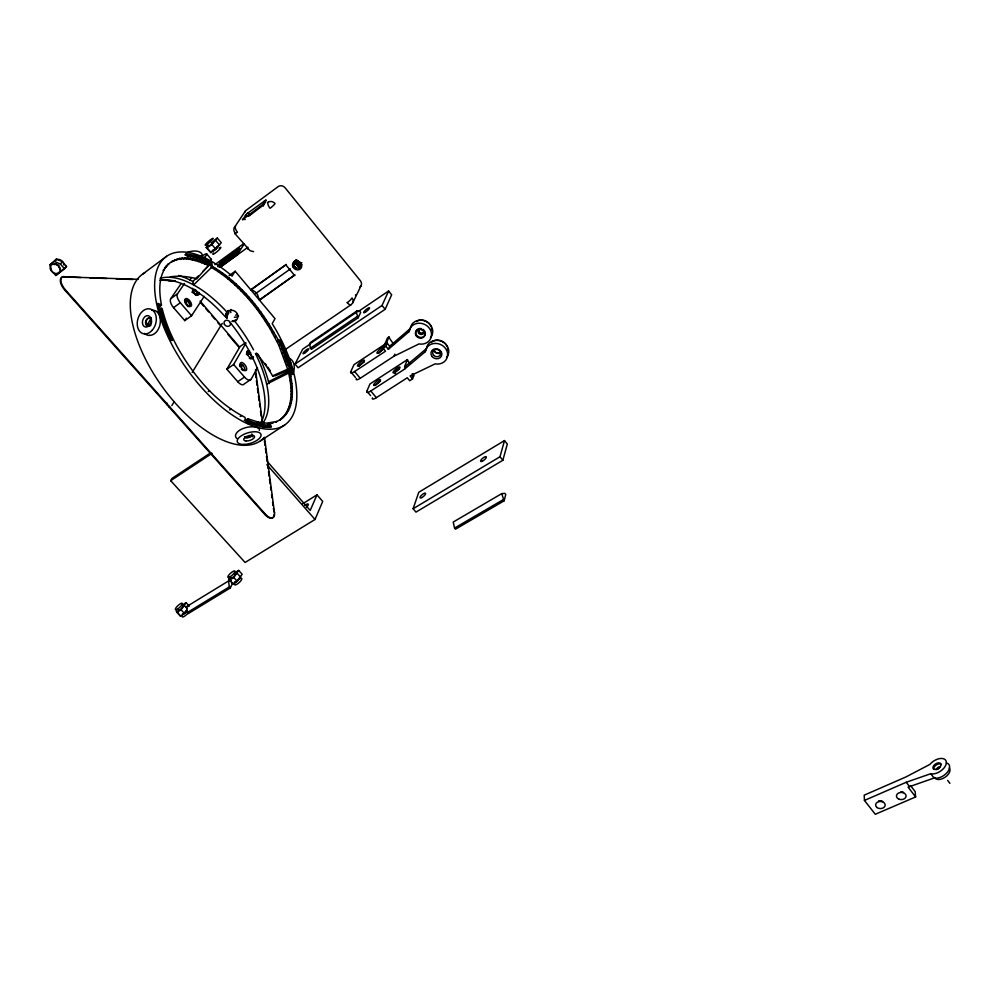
<?xml version="1.0" encoding="UTF-8"?>
<svg xmlns="http://www.w3.org/2000/svg" width="1000" height="1000" viewBox="0 0 1000 1000"><rect width="100%" height="100%" fill="white"/><g stroke="black" fill="none" stroke-linecap="round" stroke-linejoin="round"><path stroke-width="1.5" d="M158.112 308.175L161.45 305.1L157.975 303.35L158.9 307.613A100.75 47.112 54.9 0 0 170.5 339.263A1.425 0.688 53.9 0 0 171.9 340.5A1.425 0.688 53.9 0 0 172.125 339.288A98.038 45.838 54.9 0 1 160.837 308.525C160.7 307.337 162.188 308.35 162.262 308.988C165.7 323.088 171.475 336.525 178.538 349.15C194.537 376.737 216.15 402.575 244.938 417.325L245.837 421.3L249.325 422.863A100.75 47.112 54.9 0 0 271 427.25A1.338 0.637 56.4 0 0 271.137 426.037A1.338 0.637 56.4 0 0 269.85 424.913A98.038 45.838 54.9 0 1 248.75 420.6L247.987 418.812L257.95 422.038L266.725 423.15L276.737 421.45L275.462 422.275L280.9 419.275L279.625 420.1C295.225 410 293.525 388.275 289.95 372.438L266.637 384.113M282.75 417.863L281.488 418.7C293.8 407.225 291.975 388.225 288.725 373.275M263.325 206.025L263.475 203.888L265.95 199.975L246.825 213.787L242.488 219.762L263.475 203.888M300.988 266.3C302.288 258.775 298.075 269.475 295.863 260.4L299.188 264.45L301.7 262.7M245.287 215.325L248.7 216.225L264.05 204.55L264.475 200.725M265.375 202.875L265.85 200.263M298.225 262.462L299.012 261.9L299.7 262.738L298.9 263.3L298.225 262.462L299.012 261.9M504.1 500.825L505.775 494.487L504.85 493.35L501.7 493.638L453.212 522.062L454.55 528.075L455.487 529.188L504.1 500.825L501.7 493.638M502.85 460.262L507.312 444.075L504.5 440.588L418.775 492.275L413.113 508.738L415.975 512.112L502.85 460.262L499.988 456.75L504.5 440.588M224.625 259.688L221.15 262.913L223.875 260.55M409.475 363.2A25.337 22.513 23.1 0 1 407.425 359.613L369.975 383.95L366.875 391.188A7 1.762 -40.1 0 0 370.788 390.988L404.562 369.137L425.25 351.712L426.463 348.587A11.387 10.125 22.7 0 1 441.75 341.375A11.387 10.125 22.7 0 1 446.538 357.488M372.413 397.837A6.987 1.8 -40.1 0 0 376.35 397.675L407.287 377.762L409.688 380.712L412.537 378.888L413.762 375.712L412.163 373.75M413.612 373.638L412.475 376.538L413.762 375.712M224.638 261.262L222.65 263.3L224.925 260.925M404.562 369.137L405.825 365.975L426.463 348.587M407.425 359.613L404.538 366.812L405.825 365.975M388.363 349.325L389.688 346.213L387.25 343.225L385.913 346.325L388.363 349.325L409.038 331.637L410.3 328.562A11.463 10.225 24.7 0 1 425.613 321.225A11.463 10.225 24.7 0 1 430.513 337.537M235.575 251.8L237.413 250.375M356.337 378.537A7.025 1.713 -40.1 0 0 360.225 378.275L393.988 356.2L394.862 354.125M237.438 250.375L235.162 252.575L235.662 251.775M210.7 452.788L172.013 478.4L170.7 480.7L245.1 562.463L315.025 519.462L322.713 501.425L316.975 494.85L302.65 503.775M386.037 343.525L353.975 364.675L350.737 371.812A7.037 1.688 -40.1 0 0 354.6 371.512L385.525 351.188L383.075 348.2L387.475 338.025L389 337A25.538 22.763 25.4 0 0 393.775 343.925M389 337L385.962 344.075L387.25 343.225M316.975 494.85L310.212 510.425L267.225 461.45M310.387 343.95L302.688 349.162L295 364.1L298.1 367.762L385.15 309.312L391.65 294.788L388.6 291L357.825 311.837M295 364.1L382.05 305.475L388.6 291M225.538 260.575L226.363 259.862M232.975 583.975L228.688 578.7L232.975 583.975L237.288 581.337L242.15 574.212L238.688 570.413L235.012 572.663M231.125 580.588L228.512 580.975L186.488 606.688L187.237 612.587L188.2 613.612L230.325 587.95L232.775 582.75M229.488 580.175L233.8 577.537L238.688 570.413M358.162 317.762L360.688 312.4L359.712 311.2L357 310.925L310.363 342.512L309.625 343.975L310.387 348.15L311.375 349.338L358.162 317.762L356.312 312.35L357 310.925M352.75 302.812L361.1 285.613M187.15 610.462L184.562 613.513L180.413 616.038L176.287 610.812L176.925 612.35L181.075 609.812L186.075 602.688L188.675 605.462M165.688 267.238L164.438 268.163L168.938 263.6C157.975 274.225 158.887 291.275 161.45 305.1M212.237 250.487L215.375 248.837L217.488 246.112M200.125 301.1L239.65 347.2L226.85 369.175L237.712 381.712A7.438 3.538 55.4 0 0 244.363 383.862L251.137 379.275L257.5 367.7M148.725 326.3L147.95 323.837L151.363 317.638M236.325 251.825L236.737 251.213L236.075 251.988M259.675 300.062L294.95 274.837L260.05 299.425M226.85 369.175L233.637 364.5L246.038 342.975M251.088 289.862L286.363 264.438L251.475 289.225M259.337 299.988L257.488 294.575L255.275 291.962L251.488 289.525L251.088 290.188M208.463 265.512C197.438 260.712 183.388 255.362 171.562 261.762L179.662 258.4L187.625 258L196.45 259.613L209.513 264.788L208.787 263.113A98.038 45.838 54.9 0 0 187.237 256.262L185.925 255.05L186.112 253.962A100.75 47.112 54.9 0 1 208.263 261.038L211.663 262.875L212.488 266.5C239.925 282.738 260.788 308.35 275.887 336.075C282.075 344.412 285.725 363.137 290.25 369.175A98.038 45.838 54.9 0 0 279.4 340.938L279.525 339.85L280.738 340.962A100.75 47.112 54.9 0 1 291.875 369.938L292.887 373.925L291.65 374.75M231.825 321.35L232.037 321.362A5.637 4.85 42.4 0 0 234.45 320.938L234.475 320.925A5.65 5.288 38.9 0 0 235.162 320.487L235.963 320.45L235.375 320.125A5.637 4.812 34.5 0 1 232.625 320.975M161.188 280.113A89.725 43.212 54.7 0 1 224.45 315.863L226.887 318.05M226.95 318.2L226.9 318.125A5.637 4.787 31.8 0 1 226.213 314.775L226.25 314.587A5.613 4.725 26.8 0 1 227.312 312.575L227.338 312.562A5.613 5.175 17.6 0 1 227.938 312.013L227.763 311.188A6.25 5.337 34.5 0 0 226.438 312.625M171.838 405.562L174.275 401.587M192.175 372.413L222.262 323.363M226.95 316.262L228.837 312.838A6.225 5.325 34.6 0 1 228.45 310.5M227.975 312L227.963 311.05M235.162 271.25L232.087 276.087L229.312 273.738A102.963 48.15 54.9 0 0 156.65 303.9A102.963 48.15 54.9 0 0 261.675 428.425A102.963 48.15 54.9 0 0 274.262 327.025L272.2 323.65L275.012 318.625L235.162 271.25L229.088 275.637M244.25 243.875L237.312 254.625L220.037 267.175M218.55 266.812L235.225 254.7L239.475 248.125L235.438 254.95L221.15 265.338M181.15 283.538L170.725 298.738A7.675 3.638 53.7 0 0 173.55 307.663L184.788 320.625L191.562 315.775L204.213 296.35M184.788 320.625L186.425 318.137M217.625 266.337L220.538 261.913L239.475 248.125M217.838 266.588L220.75 262.162L239.7 248.375M226.663 260.113L226 260.887L226.663 259.862M234.45 227.375L245.162 211.35M207.887 245.012L206.213 247.463L210.95 252.613L215.725 249.112L221.238 242.688L217.338 238.05L213.8 240.662M206.213 247.463L207.037 247.963L211.8 244.45L217.338 238.05M170.725 298.738L177.475 293.825L184.475 283.562M226.988 259.637L225.588 260.562M208.688 245.413C207.025 248.575 216.5 240.238 212.65 241.975M64.575 268.775L66.525 266.413L62.35 261.712L56.375 259.088L50 264.825L51.638 270.8L55.825 275.5L64.575 268.775L60.388 264.05L54.387 261.425L50 264.825M55.825 275.5L66.525 266.413M60.388 264.05L62.35 261.712M54.387 261.425L56.375 259.088M169.988 277.3L170.712 276.762A92.7 60.225 46.8 0 1 196.8 278.712L209.188 264.725M223.688 260.625L224.613 259.688M178.725 275.462A94.338 45.225 54.7 0 1 189.625 279.837L191.8 277.6M232.575 254.188L231.737 254.737M212.488 266.5L193.612 284.938L192.862 281.525L198.35 275.975M202.75 271.537L211.663 262.875M256.863 353.45L255.55 353.775A89.85 43.075 54.7 0 1 262.375 423.787M233.85 252.987L232.65 254.488L235.175 252.1L234.088 252.875M389.688 346.213L410.3 328.562M235.75 320.8L235.787 320.775A6.538 6.125 38.9 0 0 237.738 317.275L237.775 316.962A6.225 5.812 31.8 0 0 236.375 312.512A6.212 5.775 24.6 0 0 232.1 310.3L231.775 310.275A6.488 5.987 17.6 0 0 227.787 311.388L227.775 311.388M167.688 264.525L172.8 260.85M229.875 258.012L231.325 256.3L228.762 258.85L229.438 258.438M211.275 242.987L212 242.438M274.088 514.513A9.85 4.963 57.4 0 1 264.962 514.6L64.688 289.975A10.525 5.3 51.6 0 1 63.7 276.875L138.188 279.312M64.688 289.975L65.188 289.587A10.525 5.3 51.6 0 1 64.2 276.5M142.75 274.05L166.537 256.337M165.987 266.238L167.225 265.312M173.713 260.725L174.95 259.8M176.012 259.913L177.25 258.988M163.062 270.3L164.312 269.375M178.425 259.312L179.662 258.4M184.887 254.875L186.112 253.962M180.975 258.962L182.213 258.05M183.625 258.825L184.862 257.913M186.388 258.913L187.625 258M189.25 259.225L190.475 258.312M192.2 259.762L193.425 258.85M195.225 260.512L196.45 259.613M198.325 261.475L199.55 260.575M201.488 262.65L202.712 261.75M186.6 255.062A100.7 47.162 54.9 0 1 207.037 261.925L208.263 261.038M204.713 264.025L205.925 263.137M214.85 264.662L243.762 243.6M172.125 339.288L170.837 340.213A98 45.888 54.9 0 1 159.562 309.45L160.837 308.525M207.037 261.925L210.45 263.762L211.275 267.387L214.6 269.35L215.825 268.463M220.125 267.425L247.9 247.25M214.6 269.35L217.95 271.5L219.175 270.613M192.037 292.213L195.25 289.887M173.55 307.663L180.325 302.75A7.688 3.613 53.8 0 1 177.475 293.825M217.95 271.5L221.312 273.825L222.525 272.95M185.6 302.688L188.837 300.35M221.312 273.825L224.675 276.325L225.888 275.45M224.675 276.325L228.038 278.975L229.25 278.1M228.038 278.975L231.375 281.8L232.587 280.925M231.375 281.8L234.7 284.75L235.912 283.888M234.7 284.75L237.987 287.85L239.2 286.988M237.987 287.85L241.238 291.087L242.45 290.225M241.238 291.087L244.45 294.45L245.662 293.587M244.45 294.45L247.6 297.913L248.812 297.05M230.725 256.762L229.825 257.425M255.613 293.562L290.462 268.9M299.7 262.738L298.9 263.3M247.6 297.913L250.7 301.488L251.912 300.637M250.7 301.488L253.725 305.163L254.938 304.312M301.6 262.962L299.175 264.662L295.788 260.587M253.725 305.163L256.675 308.925L257.887 308.075M256.675 308.925L259.538 312.762L260.75 311.913M290.25 369.175L288.888 370.55L287.838 369.625L278.775 345.163L270.062 328.713L262.325 316.675L263.538 315.825M265 320.637L266.225 319.788M267.587 324.65L268.8 323.812M270.062 328.713L271.275 327.875M272.425 332.8L273.637 331.962M247.537 354.925L250.763 352.713M274.675 336.912L275.887 336.075M255.55 353.775L256.275 353.275A93.338 33.038 41 0 1 272.575 375.875L273.775 376.425M256.712 353.938L257.488 353.688M276.788 341.037L278.012 340.2M240.825 366.75L242.987 365.262M278.188 341.775L279.4 340.938M279.525 341.8L280.738 340.962M208.238 391.562L209.537 390.675M278.775 345.163L280 344.325M280.637 349.288L281.85 348.45M237.712 381.712L244.5 377.088A7.462 3.513 55.5 0 0 251.137 379.275M285.637 349.288L351.037 304.75M282.35 353.375L283.575 352.55M283.925 357.45L285.15 356.625M309.625 343.975L356.312 312.35M285.35 361.488L286.575 360.662M310.387 348.15L357.175 316.55M286.637 365.475L287.863 364.65M288.988 368.575L272.575 375.875M229.65 409.925L230.938 409.05M291.875 369.938L268.525 381.725L269 383.612M289.525 377.062L290.763 376.238M290.163 380.763L291.4 379.938M240.212 416.45L241.5 415.575M290.65 384.375L291.887 383.537M228.162 311.663L228.188 311.637A5.637 4.812 34.5 0 0 226.988 317.525M290.95 387.875L292.2 387.05M244.3 420.45L248.3 418.85M291.1 391.262L292.337 390.438M247.013 419.7L247.463 421.45L248.75 420.6M291.075 394.538L292.312 393.713M248.038 423.713L249.325 422.863M290.875 397.675L292.113 396.85M256.663 422.887L257.95 422.038M290.5 400.675L291.75 399.85M170.7 480.7L212.025 453.35M259.7 423.488L260.988 422.638M289.962 403.525L291.212 402.7M262.638 423.85L263.913 423.013M289.25 406.213L290.512 405.387M288.375 408.75L289.625 407.925M287.325 411.112L288.587 410.288M268.15 423.9L269.425 423.062M383.075 348.2L385.913 346.325M286.112 413.288L287.375 412.463M272 422.75L270.725 423.587L273.163 423.05M269.85 424.913L262.975 427.75M284.738 415.288L285.988 414.462M283.188 417.088L284.45 416.262M260.413 440.887L284.7 424.988M396.112 370.087L398.55 368.5M264.962 514.6L265.462 514.275A9.85 4.963 57.4 0 0 274.513 512.888L264.488 437.362M274.513 512.888L273.4 508.575M182.55 604.862L186.075 602.688M187.237 612.587L229.35 586.9L228.512 580.975M413.113 508.738L499.988 456.75M454.55 528.075L503.162 499.7M393.988 356.2L418.975 343.938A11.5 10.25 24.6 0 0 431.475 335.75A11.5 10.25 24.6 0 0 421.5 323.4A11.5 10.25 24.6 0 0 409.038 331.637M217.413 246.675C218.875 246.962 213.762 251.375 212.387 251.188M864.45 800.438L906.213 782.275L930.75 773.713A10.55 6.112 -33.7 0 0 944.05 767.962A10.55 6.112 -33.7 0 0 943.175 758.637A10.55 6.112 -33.7 0 0 929.887 764.412L905.812 777.013L864.212 795.163L864.45 800.438L875.288 814.275L915.625 796.95L915.188 791.65L910.512 785.537M946.363 762.95A10.537 6.125 -33.6 0 1 947.337 772.288A10.537 6.125 -33.6 0 1 934.025 778.037L908.112 787.15L915.625 796.95M299.55 264.225L301.212 263.512L299.675 264.163M275.163 375.838L287.638 370.588M418.475 331.637C420.05 333.1 421.788 333.175 423.812 333.562M424.5 332.663L424.237 333.45M186.488 606.688L189.163 606.263M242.575 219.412L245.212 219.462M159.762 280.125L175.175 280.712M63.7 276.875L80.662 277.525M89.913 277.863L106.875 278.512M116.125 278.863L133.075 279.5M168.538 280.837L171.625 280.95M145.712 323.062L147.95 323.837M196.8 278.712L196.762 277.45M247.488 213.263L250.463 214.562M189.625 279.837L192.862 281.525M289.95 372.438L292.887 373.925M157.85 304.862L160.175 306.025M278.5 340.725L279.363 341.512M160.512 309.225L159.562 309.45M296.725 260.038L298.65 261.913M157.562 312.425L157.225 312.062A12.812 8.688 -68.7 0 0 152.625 310.287A12.675 8.225 -65.8 0 0 151.688 310.413M181.075 609.812L184.562 613.513M176.925 612.35L180.413 616.038M184.537 605.75L187.138 608.525M227.338 312.562L225.05 310.075A89.85 43.075 54.7 0 0 160.113 278.4M229.35 586.9L230.325 587.95M233.8 577.537L237.288 581.337M237.25 573.45L240.725 577.25M234.887 233.55L249.925 250.562A9.363 3.962 5.2 0 0 253.575 251.6M65.188 289.587L265.462 514.275M267 464.8L315.025 519.462M180.325 302.75L191.562 315.775M233.637 364.5L244.5 377.088M200.575 302.525L203.6 306.05M205.625 308.412L208.65 311.938M211.675 315.462L214.7 318.988M217.725 322.525L219.887 325.05M228.012 334.5L239.163 347.512M294.037 261.675L297.688 266M297.725 266.012L294.862 262.362M207.037 247.963L210.95 252.613M206.65 253.863L211.325 259.4M211.8 244.45L215.725 249.112M215.688 240.487L219.587 245.138M354.6 371.512L360.225 378.275M370.788 390.988L376.35 397.675M350.737 371.812L355.412 377.425M366.875 391.188L370.562 395.625M295.312 260.8L300.225 266.737M294.175 261.4L298.087 266.137M286 265.062L294.6 275.462M296.413 260.125L301.1 266.025M295.413 260.725L300.613 267.038A3.837 3.375 35.1 0 1 294.237 265.788A3.837 3.375 35.1 0 1 297.838 261.175A3.837 3.375 35.1 0 1 300.625 266.962L295.788 260.825M296.288 268.488L293.875 265.55L293.387 263.075M412.537 378.888L410.125 375.938L435.087 363.888A11.425 10.15 22.6 0 0 447.575 355.812A11.425 10.15 22.6 0 0 437.713 343.6A11.425 10.15 22.6 0 0 425.25 351.712M295.9 260.175L300.763 266.125M294.85 260.912L299.688 266.875M382.05 305.475L385.15 309.312M299.288 267.062L294.5 261.075L298.375 265.925M234.475 320.925L236.612 323.625A89.85 43.075 54.7 0 1 253.562 349.9M906.213 782.275L909.488 786.55M930.75 773.713L934.025 778.037M947.675 780.4L949.9 783.363M248.05 249.338L247.8 248.888A3.7 1.575 5.1 0 1 247.825 248.463M259.538 312.762L262.325 316.675M226.287 317.337L226.2 317.137A6.25 5.337 34.5 0 1 226.088 313.387M298.812 262.2L299.288 263.612L299.7 262.538L299.288 263.612L296.337 260.05L299.288 263.612L299.062 262.413M251.7 434.05L252.6 436.788M291.337 373.425L290.65 370.763A100.7 47.162 54.9 0 0 280.712 344.25M255.475 369.55L262.438 421.95M255.413 372.962L256.025 377.587M256.425 380.662L257.038 385.288M257.45 388.375L258.062 393M258.475 396.075L259.088 400.7M259.5 403.787L259.9 406.863M260.512 411.488L261.137 416.112M264.4 440.775L265.012 445.387M265.425 448.475L266.038 453.1M266.45 456.188L267.062 460.8M267.475 463.888L268.087 468.512M268.488 471.587L269.1 476.213M269.513 479.3L270.125 483.925M270.538 487L270.95 490.087M271.562 494.712L271.962 497.788M272.575 502.413L272.987 505.5M264.3 437.575A102.075 49.162 54.6 0 1 162.775 387.45A102.075 49.162 54.6 0 1 144.963 272.675M290.988 365.538A11.638 8.713 -71.1 0 0 290.425 362.225A11.662 9 -74.5 0 0 289.5 360.262M201.075 256.475A11.963 6.587 -15.5 0 0 200.675 256.288A11.963 6.138 -17.6 0 0 198.35 255.738M201.462 256.675A11.963 6.587 -15.5 0 1 202.438 257.387M157.562 312.425A12.788 9.025 -71.8 0 1 159.625 316.2A12.825 9.363 -75.2 0 1 160.325 321.188L160.3 321.85A12.837 9.663 -78.8 0 1 158.463 328.925A12.775 9.862 -82.7 0 1 149.5 335.387M149.462 335.412A12.837 9.663 -78.8 0 1 144.338 333.387M237.5 438.738A12.387 5.65 -16.3 0 1 237.175 438.55M236.6 438.137A12.387 5.65 -16.3 0 1 236.15 437.675L235.975 437.413A12.425 6.138 -14.4 0 1 236.075 433.812A12.3 6.525 -12.3 0 1 245.05 427.863L245.075 427.85A12.425 6.138 -14.4 0 1 251.975 426.812L252.562 426.812A12.387 5.65 -16.3 0 1 256.562 427.362A12.4 5.175 -18.2 0 1 258.95 428.7L259.113 428.913A12.387 4.662 -20 0 1 259.363 430.375M265.15 363.488A95.4 33.65 41 0 1 266.525 365.375M267.863 367.25A95.4 33.65 41 0 1 270.375 370.962M258.163 354.45A94.338 45.225 54.7 0 1 268.525 381.725M247.463 421.45A98 45.888 54.9 0 0 268.575 425.75A1.338 0.637 56.4 0 1 270.05 427.463M288.35 357.925A11.625 8.85 -72.7 0 1 293.312 372.6M288.587 359.025A11.662 9 -74.5 0 1 288.913 359.412M186.9 252.6A11.95 6.388 -16.6 0 1 202.162 256.613M252.175 434.562A3.987 1.737 -17.3 0 1 248.663 437.587A3.987 1.737 -17.3 0 1 244.575 436.688A3.987 1.737 -17.3 0 0 248.512 437.125A3.987 1.737 -17.3 0 0 252.087 434.562M150.375 324.787A4.125 2.963 -73.5 0 1 145.95 324.637A4.125 2.963 -73.5 0 1 147.262 318.712A4.125 2.963 -73.5 0 1 151.463 319.887M151.613 321.9A4.125 2.963 -73.5 0 1 150.963 323.938M149.262 325.988A4.125 2.963 -73.5 0 1 146.175 321.138A4.125 2.963 -73.5 0 1 151.463 319.2M150.75 324.913A4.125 2.963 -73.5 0 1 150.037 325.575M150.562 325.725A4.112 2.95 -73.4 0 1 151.65 320.863M230.238 322.625A89.725 43.212 54.7 0 1 261.188 422.275M235.538 320.75A6.25 5.337 34.5 0 1 233.325 321.5M238.588 316.112A6.225 5.325 34.6 0 1 234.387 317.162M237.512 314.15A4.037 3.45 34.6 0 1 235.575 315.2M230.863 312.587A4.037 3.45 34.6 0 1 230.95 309.488M355.538 294.837A4.737 0.988 -39.9 0 1 355.538 295.5M301.363 265.138A3.825 3.375 35.2 0 1 295.275 261.537M301.488 265.712A4.95 4.363 35.3 0 1 294.738 261.712M359.787 287.125A4.95 4.4 31.3 0 0 360.412 280.8L285.125 187.825A5.138 4.562 40.8 0 0 278.2 186.575L246.15 210.287A5.088 4.45 40 0 0 244.688 212.425M395.525 373.438A3.6 0.912 -39.8 0 1 395.062 373.537M394.762 373.488A3.6 0.912 -39.8 0 1 396 371.238A3.6 0.912 -39.8 0 1 399.425 368.837M375.337 385.475A3.575 0.9 -40 0 1 377.65 382.875A3.575 0.9 -40 0 1 380.45 381.325M431.262 342.537A9.525 8.488 22.7 0 1 440.188 340.5A9.525 8.488 22.7 0 1 447.188 346.8M447.562 348.3A9.525 8.488 22.7 0 1 447.638 349.812M441.4 352.725A5.15 4.588 22.7 0 1 433.45 349.913M441.388 351.737A4.062 3.613 22.7 0 1 434.038 349.762M424.775 331.2A4.925 4.387 24.6 0 1 421.788 337.413A4.925 4.387 24.6 0 1 415.7 332.75A4.925 4.387 24.6 0 1 421.488 328.688M423.738 329.9A4.925 4.387 24.6 0 0 423.062 329.387A2.788 2.487 24.7 0 1 423.387 329.787M423.837 330.6A2.788 2.487 24.7 0 1 420.7 333.625A2.788 2.487 24.7 0 1 419.2 329.35M419.55 329.075A2.788 2.487 24.7 0 1 421.325 328.675M383.5 348.65A4.513 1.087 -39.9 0 1 377.738 353.237A4.513 1.087 -39.9 0 1 379.15 349.975A4.513 1.087 -39.9 0 1 383.938 347.612M378.663 353.338A3.625 0.875 -39.9 0 1 383.375 349.237M359.175 366.45A3.6 0.862 -40.1 0 1 361.25 363.812A3.6 0.862 -40.1 0 1 364.4 361.912M416.325 321.512A9.588 8.562 24.7 0 1 431.138 326.763M431.525 328.275A9.588 8.562 24.7 0 1 431.613 329.8M240.263 578.6A4.737 1.338 -42.1 0 1 241.363 580.037A4.737 1.338 -42.1 0 1 236.688 584.412A4.737 1.338 -42.1 0 1 234.788 583.725M239.188 578.612A3.337 0.938 -42.1 0 1 237.237 580.938A3.337 0.938 -42.1 0 1 234.825 582.413M238.9 578.3A3.337 0.938 -42.1 0 1 238.588 578.825M238.15 579.412A3.337 0.938 -42.1 0 1 237.587 580.025M236.95 580.612A3.337 0.938 -42.1 0 1 236.275 581.163M235.625 581.6A3.337 0.938 -42.1 0 1 234.537 582.087M234.462 573.837A3.35 0.925 -42.1 0 1 235.238 574.837A3.35 0.925 -42.1 0 1 231.938 577.925A3.35 0.925 -42.1 0 1 230.6 577.45M188.5 612.425A4.662 1.288 -42.6 0 1 183.925 616.55A4.662 1.288 -42.6 0 1 182.362 615.7M186.55 610.763A3.287 0.9 -42.6 0 1 184.587 613.062M183.938 613.587A3.287 0.9 -42.6 0 1 182.725 614.325M186.25 610.45A3.287 0.9 -42.6 0 1 184.3 612.762M183.012 613.713A3.287 0.9 -42.6 0 1 182.438 614.012M182.425 605.887A3.287 0.887 -42.6 0 1 182.325 607.475A3.287 0.887 -42.6 0 1 179.15 610.237A3.287 0.887 -42.6 0 1 178.15 609.6M304.75 505.438A4.812 1.338 -41.2 0 1 308.25 504.1A4.812 1.338 -41.2 0 1 306.363 507.438M219.15 248.088A5.275 0.762 -40.5 0 1 220.113 248.688A5.275 0.762 -40.5 0 1 214.488 253.562A5.275 0.762 -40.5 0 1 213.538 252.963M246.562 352.675A3.775 1.75 55.4 0 1 250.5 354.613A3.775 1.75 55.4 0 1 250.588 358.738M250.012 358.638A3.775 1.75 55.4 0 1 249.363 358.312M246.612 354.663A3.775 1.75 55.4 0 1 246.412 353.875M253.337 356.65A4.7 2.175 55.4 0 1 250.662 358.188A4.7 2.175 55.4 0 1 246.988 352.65A4.7 2.175 55.4 0 1 249.675 351.138M243.3 370.575A3.812 1.8 55.4 0 1 242.638 370.25M241.95 369.738A3.812 1.8 55.4 0 1 241.287 369.062M239.838 366.562A3.812 1.8 55.4 0 1 242.537 365A3.812 1.8 55.4 0 1 244.35 370.538M245.113 342.938A25.562 4.825 -40.6 0 1 238.713 347.375M210.662 259.4A11.463 1.675 -40.6 0 1 210.888 260.9M201.125 256.788A11.487 1.638 -40.6 0 1 203.525 258.475M196 290.212A3.875 1.8 54 0 1 197.562 294.462A3.875 1.8 54 0 1 194.6 294.062M193.912 293.363A3.875 1.8 54 0 1 192.463 290.837M194.262 289.237A3.875 1.8 54 0 1 197.213 293.4A3.875 1.8 54 0 1 195.625 295.212M192.95 292.812A3.875 1.8 54 0 1 192.45 291.95M198.787 292.312A4.638 2.15 54 0 1 196.2 294.55A4.638 2.15 54 0 1 192.587 288.3M184.9 302.15A3.912 1.837 53.9 0 1 186.637 299.975A3.912 1.837 53.9 0 1 190.125 304.575A3.912 1.837 53.9 0 1 187.787 305.963M187.062 305.413A3.912 1.837 53.9 0 1 185.25 303.025M188.113 306.575A3.912 1.837 53.9 0 1 187.425 306.225M184.55 300.425A3.912 1.837 53.9 0 1 188.475 302.137A3.912 1.837 53.9 0 1 189.25 306.6M54.737 261A5.325 4.338 40.5 0 1 60.275 259.837A5.325 4.338 40.5 0 1 63.963 265.062M54.2 264.562A3.787 3.088 40.4 0 1 55.95 264.438M56.863 264.725A3.787 3.088 40.4 0 1 59.363 267.55M54.363 264.363A3.787 3.088 40.4 0 1 58.263 265.325A3.787 3.088 40.4 0 1 59.55 269.075M949.325 767.913A8.825 5.15 -33.6 0 1 944.712 777.5A8.825 5.15 -33.6 0 1 934.475 777.325M901.175 792.062A3.4 2.537 -0.4 0 1 902.875 792.4M901.15 791.787A3.4 2.537 -0.4 0 1 903.562 792.525M933.787 769.375A4.525 2.625 -33.6 0 1 936.388 764.887A4.525 2.625 -33.6 0 1 941.388 764.538M936.55 769.638A2.562 1.487 -33.6 0 1 937.9 767.487A2.562 1.487 -33.6 0 1 940.462 766.862M937.75 769.412A2.562 1.487 -33.6 0 1 939.438 768.088M878.625 801.438A3.375 2.512 0.3 0 1 882 801.438M878.612 801.15A3.375 2.512 0.3 0 1 882.688 801.55M169.3 407.312A58.4 11.225 -40.9 0 1 169.537 406.45M166.912 404.625A58.438 11.125 -40.9 0 1 167.3 403.325M227.062 258.45L229.225 256.45L227.1 258.363M230 256L230.588 255.738L229.25 256.95L231.337 254.887L230.025 255.95M227.787 259.075L228.388 258.8L227.075 260.038L229.137 257.95L227.825 259.012M225.837 259.037L226.412 258.762L225.125 259.988L227.175 257.913L225.837 259.037M227.413 258.175L228.888 256.737L227.413 258.175M231.312 256.775L233.588 254.65L231.312 256.775M221.762 261.788L219.575 263.988L221.75 261.788M231.675 256.475L232.875 255.487L231.725 256.413M219.925 263.65L220.975 262.725L219.925 263.65M301.613 264.55L299.375 262.538L301.613 264.562M298.837 267.087L294.225 261.537L298.837 267.075M244.05 444.4A12.4 5.387 -17.3 0 0 261.038 434.65A12.4 5.387 -17.3 0 0 242.3 435.188A12.4 5.387 -17.3 0 0 244.05 444.4M152.363 330.05A12.837 9.2 -73.5 0 0 150.688 309.113A12.837 9.2 -73.5 0 0 137.275 324.875A12.837 9.2 -73.5 0 0 152.363 330.05M246.1 440.975A5.663 2.45 -17.3 0 0 254.575 436.925A5.663 2.45 -17.3 0 0 246.75 436.413A5.663 2.45 -17.3 0 0 246.1 440.975M149.288 325.325A5.863 4.2 -73.5 0 0 148.537 315.763A5.863 4.2 -73.5 0 0 142.413 322.938A5.863 4.2 -73.5 0 0 149.288 325.325M292.925 266.887A4.825 4.237 35.1 0 0 300.938 268.375A4.825 4.237 35.1 0 0 297.438 261.1A4.825 4.237 35.1 0 0 292.925 266.887M235.45 226.3A5.213 2.237 54.2 0 0 237.45 232.237A5.075 0.725 -40.4 0 1 235.087 232.95A5.188 4.513 39.2 0 1 235.45 226.3M268 202.312A5.275 2.163 54.6 0 0 270.062 208.287A5.138 0.75 -40.2 0 0 275.062 203.588A5.238 4.625 39.9 0 0 268 202.312M347.238 302.613A5.012 1.05 -40 0 0 352.038 297.938A5.038 4.462 30.7 0 1 351.413 304.337A5.075 2.075 56.3 0 1 347.238 302.613M394.812 372.45A4.487 1.137 -39.8 0 0 400.012 367.25A4.487 1.137 -39.8 0 0 394.65 370.075A4.487 1.137 -39.8 0 0 394.812 372.45M375.363 385.062A4.462 1.125 -40 0 0 380.55 379.875A4.462 1.125 -40 0 0 375.275 382.65A4.462 1.125 -40 0 0 375.363 385.062M432.113 356.538A5.55 4.925 22.6 0 0 441.475 356.037A5.55 4.925 22.6 0 0 435.637 348.762A5.55 4.925 22.6 0 0 432.113 356.538M433.525 355.087A4.075 3.625 22.6 0 0 440.4 354.712A4.075 3.625 22.6 0 0 436.112 349.375A4.075 3.625 22.6 0 0 433.525 355.087M415.988 335.487A4.925 4.387 24.6 0 0 424.363 336.375A4.925 4.387 24.6 0 0 420.375 329.25A4.925 4.387 24.6 0 0 415.988 335.487M418.55 332.95A2.788 2.487 24.7 0 0 423.288 333.438A2.788 2.487 24.7 0 0 421.025 329.4A2.788 2.487 24.7 0 0 418.55 332.95M359.25 365.625A4.487 1.062 -40.1 0 0 364.475 360.438A4.487 1.062 -40.1 0 0 359.225 363.275A4.487 1.062 -40.1 0 0 359.25 365.625M365.387 312.137A3.787 0.825 -39.9 0 0 369.55 307.863A3.787 0.825 -39.9 0 0 364.9 310.675A3.787 0.825 -39.9 0 0 365.387 312.137M304.55 353.2A3.7 0.8 -40.4 0 0 308.7 348.975A3.7 0.8 -40.4 0 0 304.275 351.637A3.7 0.8 -40.4 0 0 304.55 353.2M230.175 576.775A4.725 1.312 -42.1 0 0 234.95 571.125A4.725 1.312 -42.1 0 0 229.05 574.75A4.725 1.312 -42.1 0 0 230.175 576.775M177.55 609.05A4.65 1.25 -42.6 0 0 182.338 603.438A4.65 1.25 -42.6 0 0 176.663 606.925A4.65 1.25 -42.6 0 0 177.55 609.05M206.85 244.45A5.25 0.725 -40.6 0 0 213.175 238.525A5.25 0.725 -40.6 0 0 207.512 242.262A5.25 0.725 -40.6 0 0 206.85 244.45M240.463 365.55A4.75 2.237 55.4 0 0 246.088 370.5A4.75 2.237 55.4 0 0 243.8 363.587A4.75 2.237 55.4 0 0 240.463 365.55M185.238 301.375A4.7 2.2 53.9 0 0 190.888 306.375A4.7 2.2 53.9 0 0 188.725 299.7A4.7 2.2 53.9 0 0 185.238 301.375M50.362 269.062A5.387 4.387 40.3 0 0 58.725 272.75A5.387 4.387 40.3 0 0 56.425 264.413A5.387 4.387 40.3 0 0 50.362 269.062M898.838 799.125A4.825 3.6 -0.4 0 0 906.1 796A4.825 3.6 -0.4 0 0 898.875 792.887A4.825 3.6 -0.4 0 0 898.838 799.125M935.85 769.412A4.525 2.612 -33.7 0 0 940.863 763.938A4.525 2.612 -33.7 0 0 934.15 765.138A4.525 2.612 -33.7 0 0 935.85 769.412M877.025 807.537A4.787 3.575 0.3 0 0 885.037 805.938A4.787 3.575 0.3 0 0 879.15 801.562A4.787 3.575 0.3 0 0 877.025 807.537M224.375 324.263A3.413 2.9 34.2 0 0 230.012 325.325A3.413 2.9 34.2 0 0 227.438 320.288A3.413 2.9 34.2 0 0 224.375 324.263M482.45 461.125A3.625 1.15 -39.5 0 0 486.312 456.863A3.625 1.15 -39.5 0 0 481.613 459.25A3.625 1.15 -39.5 0 0 482.45 461.125M421.725 497.6A3.55 1.113 -40.2 0 0 425.575 493.375A3.55 1.113 -40.2 0 0 421.087 495.637A3.55 1.113 -40.2 0 0 421.725 497.6"/></g></svg>
